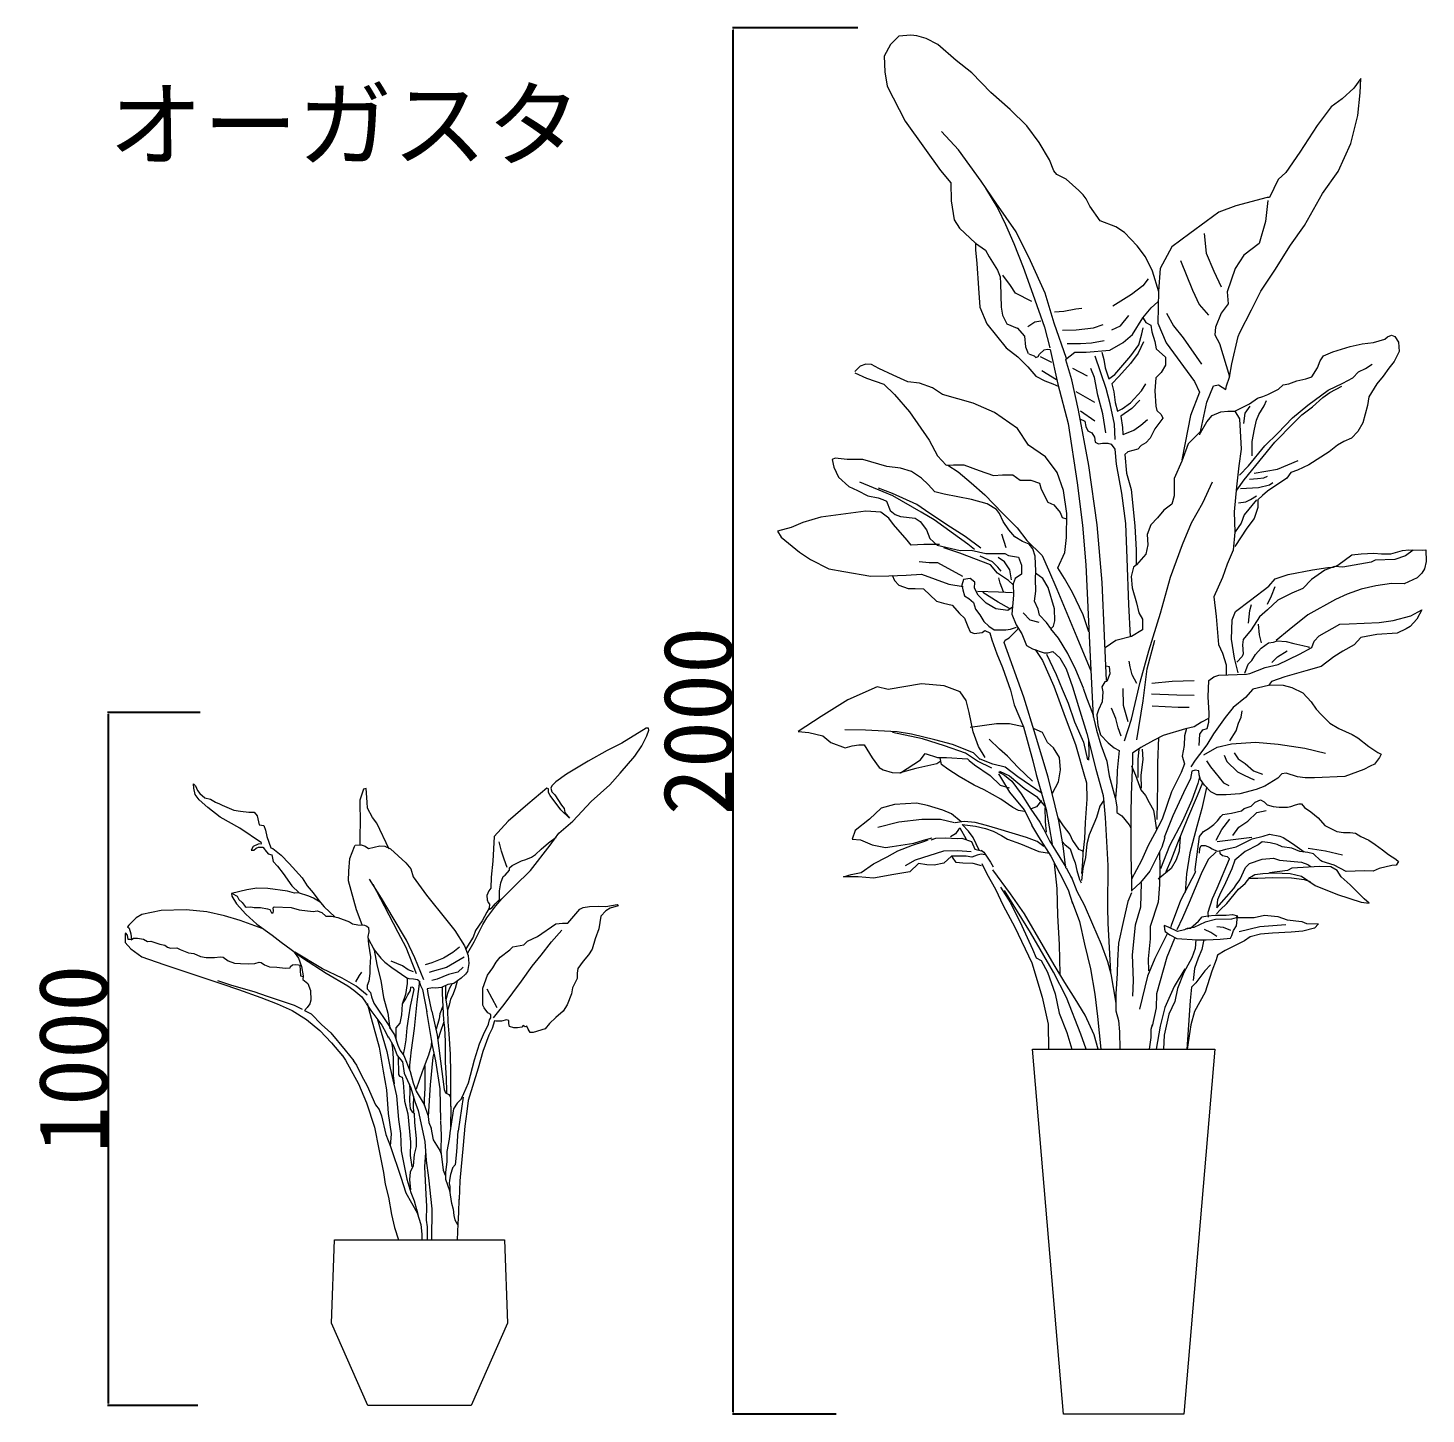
# Model space of a CAD drawing. Header units: millimetres. Extents: x -63086 to 83971, y -129912 to 13382.
# Drawn here: x 53540 to 55557, y -39863 to -37863 of the extents above; entities that cross this region are included whole.
import ezdxf

# ---------------------------------------------------------------- set-up
doc = ezdxf.new("R2010")
doc.units = ezdxf.units.MM
doc.layers.get('0').update_dxf_attribs({"lineweight": 0})
doc.layers.add('観葉植物', color=92, linetype='Continuous', lineweight=9)
doc.styles.get("Standard").update_dxf_attribs({"font": 'MS Mincho.ttf'})
doc.dimstyles.new('ISO-25', dxfattribs={"dimtxt": 2.5, "dimasz": 2.5, "dimexe": 1.25, "dimexo": 0.625, "dimtad": 1, "dimtxsty": 'Standard', "dimcen": 2.5, "dimadec": 0, "dimazin": 0, "dimtfac": 1, "dimtmove": 0, "dimatfit": 3, "dimfxl": 1, "dimarcsym": 0})

# ---------------------------------------------------------------- blocks, each defined once
blk = doc.blocks.new('*D1035')
at = {"layer": 'Defpoints', "color": 0, "ltscale": 10, "transparency": 16777216}
for p in [(54557.4, -37862.8), (54737.5, -37862.8), (54706.4, -39862.8)]:
    blk.add_point(p, dxfattribs=at)
at = {"layer": '観葉植物', "color": 0, "lineweight": -2, "ltscale": 10, "transparency": 16777216}
for p, q in [((54736.8, -37862.8), (54556.1, -37862.8)), ((54557.4, -39860.3), (54557.4, -37865.3)), ((54705.8, -39862.8), (54556.1, -39862.8))]:
    blk.add_line(p, q, dxfattribs=at)
at = {"layer": '観葉植物', "color": 0, "ltscale": 10, "transparency": 16777216}
for points in [[(54557, -37865.3), (54557.8, -37865.3), (54557.4, -37862.8)], [(54557, -39860.3), (54557.8, -39860.3), (54557.4, -39862.8)]]:
    blk.add_solid(points, dxfattribs=at)
at = {"layer": '観葉植物', "color": 0, "ltscale": 10, "transparency": 16777216, "insert": (54506.7, -38862.8), "char_height": 100, "attachment_point": 5, "rotation": 90}
blk.add_mtext('2000', dxfattribs=at)
blk = doc.blocks.new('*D1036')
at = {"layer": 'Defpoints', "color": 0, "ltscale": 10, "transparency": 16777216}
for p in [(53656.2, -38850.3), (53789.1, -38850.3), (53785.6, -39850.3)]:
    blk.add_point(p, dxfattribs=at)
at = {"layer": '観葉植物', "color": 0, "lineweight": -2, "ltscale": 10, "transparency": 16777216}
for p, q in [((53788.5, -38850.3), (53654.9, -38850.3)), ((53656.2, -39847.8), (53656.2, -38852.8)), ((53785, -39850.3), (53654.9, -39850.3))]:
    blk.add_line(p, q, dxfattribs=at)
at = {"layer": '観葉植物', "color": 0, "ltscale": 10, "transparency": 16777216}
for points in [[(53655.8, -38852.8), (53656.6, -38852.8), (53656.2, -38850.3)], [(53655.8, -39847.8), (53656.6, -39847.8), (53656.2, -39850.3)]]:
    blk.add_solid(points, dxfattribs=at)
at = {"layer": '観葉植物', "color": 0, "ltscale": 10, "transparency": 16777216, "insert": (53605.6, -39350.3), "char_height": 100, "attachment_point": 5, "rotation": 90}
blk.add_mtext('1000', dxfattribs=at)
blk = doc.blocks.new('オーガスタ（CAD素材.com）')
at = {"color": 0, "linetype": 'ByBlock', "lineweight": -2}
for points in [[(69.8, 653.1), (78.8, 669), (91.2, 693.9), (96.8, 703.7), (110.2, 721), (118.8, 730.9), (136.9, 749.4), (160.1, 771.8), (188.2, 808.4), (201.1, 825.7), (220.9, 843.3), (247.6, 871.3), (274.3, 895.5), (289.3, 912.4), (310.6, 936.9), (320.8, 951.7), (327.8, 966.2), (330.5, 974.6), (330, 977.5), (326.7, 977.5), (292, 955.7), (270.7, 945.2), (243, 929.6), (211.8, 910.7), (196.4, 900), (190.8, 894.3), (189.4, 890.8), (191, 885.4), (195.1, 880.9), (204.8, 866.3), (208.8, 861.5), (209.6, 855.5), (216.1, 847.2), (203.9, 859.6), (188.3, 880), (186.2, 884.4), (186.2, 889.7), (183.8, 890.5), (156.3, 867.7), (128, 843.2), (107.5, 821.1), (105.9, 785.6), (103.5, 762.5), (103, 746.3), (100, 742.6), (97.1, 735.8), (97.6, 729.4), (99, 725.6), (101.1, 723.2), (100.5, 717.8), (96.8, 711.6), (90.3, 699.5), (80.6, 685.2), (77.1, 675.5), (66.9, 659.1)], [(-227.8, 811.7), (-259.3, 833), (-287.8, 849.1), (-305.3, 862.9), (-318, 873.9), (-323.6, 881.7), (-325.5, 890.6), (-326.1, 897.1), (-323.4, 894.1), (-320.4, 887.4), (-316.9, 882.8), (-309.9, 876.6), (-301.5, 874.7), (-294.5, 870.4), (-288.4, 868.2), (-284.9, 866.1), (-267.9, 858.8), (-258.5, 857.7), (-246.1, 855.9), (-238.5, 855.9), (-234.2, 851), (-231.5, 837.8), (-224.5, 837), (-222.4, 830), (-220.5, 821.1), (-214.6, 804.7), (-211.7, 803.6), (-199.6, 793.9), (-188, 782.1), (-169.4, 761.1), (-162.2, 749.8), (-153.3, 739.5), (-145.2, 728.8), (-137.4, 719.6), (-122.1, 705.3)], [(-43.8, 802.8), (-61.6, 840), (-67.8, 848.6), (-75, 861.8), (-75.8, 870.7), (-76.9, 890.1), (-81, 889.3), (-86.1, 873.4), (-85.5, 838.6), (-86.3, 825.5), (-86.1, 809.3)], [(-227.6, 810.4), (-233, 810.1), (-240, 806.6), (-242.7, 801.2), (-239.2, 801.5), (-235.7, 804.2), (-232.2, 805.5), (-226, 805.8), (-223, 802.3), (-222.8, 801.2), (-218.2, 795.8), (-213.1, 794.5), (-211.2, 785), (-204.7, 778), (-196.6, 767.8), (-184.3, 750), (-173.8, 739.8)], [(-82.7, 693.3), (-90.8, 715.4), (-102.4, 756.8), (-102.1, 770.8), (-100.8, 789.4), (-94.1, 806.7), (-93, 808.3), (-84.4, 808.8), (-78.7, 806.9), (-73.6, 803.7), (-57.2, 807.7), (-49.9, 807.2), (-42.1, 803.4), (-19.7, 783.2), (-12.7, 774.1), (-9.2, 763), (10.2, 736.4), (39.5, 699.8), (50.8, 685.2), (64.8, 663.4), (70.2, 649.1), (71.3, 637.8), (69.1, 626), (66.2, 622.4), (60.2, 616.4), (49.4, 608.8), (40.8, 607.5), (31.6, 603.3), (23.1, 601.9), (18.6, 602.6), (11.2, 601.2), (11.9, 594.3), (17.4, 568.8)], [(101, 715.9), (104.8, 718.6), (109.1, 724), (115.3, 729.9), (115.3, 742.6), (117.4, 753.9), (120.4, 763.1), (123.4, 765.2), (129.5, 772.2), (129.8, 775.7), (133.6, 778.9), (147, 785.7), (153.2, 787.6), (161.3, 791.1), (167, 795), (175.3, 802.9), (186, 812), (197.1, 820)], [(126.6, 776.1), (121.8, 788.1), (118.2, 799.6), (114.9, 813.1)], [(-143.3, 726.3), (-153, 732), (-159.7, 735), (-174.8, 739.5), (-180.2, 739.3), (-190.4, 742.2), (-218.7, 746), (-234.9, 746.3), (-249.4, 743.8), (-271.5, 738.5), (-270.7, 734.7), (-264.2, 723.9), (-250.8, 708.8), (-234.6, 694.3), (-212.8, 678.7), (-199.8, 668.3), (-169, 645.7), (-134.9, 624), (-103.6, 605.3), (-94.8, 599.1), (-83.4, 589.7), (-77.1, 580.4)], [(6.1, 614), (-6.8, 646.1), (-18.9, 671.6), (-38.3, 703.7), (-55.1, 732.2), (-72.1, 759.6)], [(-4.3, 622.7), (-19.4, 660.9), (-30.9, 682.5), (-50.4, 720.4), (-67.1, 751.7)], [(-270.3, 738.7), (-262.9, 734.9), (-260.9, 730), (-255.7, 725.8), (-251.8, 720), (-250.3, 719.2), (-243.6, 719.4), (-238.5, 718.7), (-229.4, 718.4), (-219.3, 716.7), (-216.1, 715.7), (-213.8, 711), (-211.3, 710.6), (-210.8, 713.5), (-211.3, 718), (-209.7, 719.4), (-185, 718.4), (-173.7, 715.2), (-153.5, 712.8), (-147.5, 713.7), (-140.9, 711.1), (-135.4, 706.2), (-126.8, 705.9), (-117.7, 703.9), (-101, 697.8), (-96.8, 695), (-88.9, 693.3), (-79.5, 693.1), (-76.1, 691.8), (-73.9, 689.9), (-73.1, 683.5), (-74.8, 676.6), (-73.6, 665.5), (-70.9, 647.5), (-71.7, 632), (-71.6, 623.5), (-73.2, 612.4), (-75.8, 606.2), (-75.4, 601.2), (-70.9, 595.9), (-69.5, 589.6), (-66.2, 580.6), (-43.5, 546.7)], [(-227.2, 688.1), (-258.7, 700), (-281.3, 706.4), (-306.9, 712.4), (-336.5, 715.1), (-372.9, 714), (-400.6, 708.3), (-408.9, 703.8), (-419.4, 693), (-421.1, 690.8), (-418.9, 688.7), (-416.5, 680.3), (-415.7, 672.5), (-420.2, 672.2), (-421.1, 678.7), (-424, 682.2), (-424.6, 679.8), (-424.6, 668.2), (-416.5, 658.8), (-400.6, 647.2), (-368.8, 636.2), (-327.3, 622.2), (-285.4, 608.3), (-261.2, 600.2), (-229.1, 588.9), (-205.4, 579.7), (-183.9, 570.1), (-162.9, 557.1), (-144, 541), (-126.8, 523.5), (-111.2, 504.3)], [(60.5, 442.8), (64, 450.1), (70.4, 465.6), (79.3, 498.7), (86.4, 522), (92, 535.4), (99.3, 550), (101, 556.5), (102.8, 559.5), (102.8, 564.2), (98.4, 566.4), (93.3, 573.7), (91.5, 577.6), (91.1, 602.2), (98, 620.7), (105.8, 631.5), (110.5, 639.6), (116.5, 647), (130.3, 657.3), (134.6, 662), (150.6, 664.6), (155.7, 669.8), (170, 676.7), (196.7, 694.8), (206.2, 696.1), (213.9, 695.7), (231.1, 716.3), (235.9, 718.5), (244.9, 719.8), (257.4, 720.6), (268.6, 720.2), (285, 722.8), (286.7, 721.1), (275.1, 717.6), (268.6, 713.7), (261.7, 706), (258.7, 687.9), (253.5, 673.3), (249.2, 658.2), (243.6, 650), (235.9, 640.9), (228.1, 630.6), (227.3, 623.7), (227.3, 615.9), (220.8, 602.6), (219.1, 594), (213, 578), (207, 569), (196.7, 559.9), (187.6, 551.3), (181.2, 543.6), (163.9, 538.4), (159.6, 538), (156.6, 543.1), (154.9, 547.4), (152.3, 546.2), (149.3, 548.3), (147.6, 545.7), (141.1, 544.9), (135.9, 544.9), (129.9, 547), (128.6, 551.3), (128.6, 555.6), (125.2, 556.5), (118.3, 554.3), (110.1, 554.3), (107.9, 554.8), (104.9, 544), (99.7, 534.1), (91.3, 510.7), (84.5, 486.6), (70.2, 440.1), (68.4, 424.1), (65.2, 403)], [(106.7, 559.2), (121.8, 578.8), (147.1, 612.2), (162.2, 634), (175.6, 649.6), (190.4, 668.8), (205, 686)], [(-416, 671.8), (-412.5, 674.3), (-407.1, 674.5), (-398.2, 672.9), (-392.6, 669.7), (-387.7, 670), (-374.8, 665.4), (-367.3, 664), (-363.8, 661.1), (-359.4, 660), (-350, 660.5), (-345.4, 657.8), (-333.1, 653.3), (-325.5, 652.4), (-316.1, 647.9), (-308, 646.3), (-295.9, 646.3), (-287.8, 647.3), (-283.5, 647.1), (-276.2, 641.4), (-266.8, 638.4), (-258.2, 637.6), (-246.1, 637.1), (-237.7, 637.9), (-231.5, 639.5), (-228.6, 639.3), (-223.7, 635.8), (-216.5, 632.8), (-205.7, 632.3), (-194.1, 630.9), (-186.6, 631.7), (-186, 633.6), (-183.3, 635.8), (-178.8, 636.3), (-174.7, 636), (-172.8, 635.5), (-171.8, 619.9), (-168, 618.8)], [(-74.8, 674.6), (-65.4, 657.5), (-55.8, 645.3), (-49.9, 639.8), (-39.8, 631.9), (-18.6, 616.9), (-15.4, 616), (-8.7, 615.5), (-3.1, 614.5), (-1.1, 613.2), (1.4, 606.1), (4.1, 600.4), (10.5, 567.9)], [(-180.9, 654.3), (-174.5, 645.2), (-170.1, 633.3), (-168, 620.1), (-168.5, 614.5), (-161, 609.1), (-157.2, 598.9), (-157, 584.9), (-158.3, 579.5), (-162.1, 574.1), (-165.8, 570.1), (-156.4, 564.9), (-141.3, 549.6), (-127.9, 537.7), (-107.4, 512.7), (-95, 497.1)], [(-75.8, 591.8), (-91.6, 605), (-111.8, 616.4), (-139.9, 630), (-179.8, 654.1)], [(-66.1, 659.6), (-61, 634), (-55.8, 613), (-51.8, 588.5), (-45.9, 565.9), (-42.9, 543.3)], [(57.7, 661.4), (47.8, 653.5), (34.6, 645.2), (17.6, 638.7), (8.3, 635.9)], [(64.2, 646.9), (38.7, 632.1), (18.2, 626), (13.8, 624.9)], [(-8.7, 625.8), (-16.4, 628.8), (-24.4, 634.3), (-40.8, 641.1)], [(62.9, 632.3), (55.2, 625.2), (41.5, 621.7), (25.3, 615.1), (17.9, 613.1)], [(-168.7, 571.4), (-180.2, 577.2), (-219.4, 590.1), (-238.6, 596.7), (-271, 606), (-290.8, 612.6)], [(-92, 611.1), (-86.8, 620.3), (-83.3, 625.2)], [(-18.1, 616.2), (-17.8, 609), (-20.2, 593.1), (-25.1, 579.1), (-26.2, 563.5), (-28.4, 551.7), (-34.4, 544.9), (-34.4, 529.9)], [(0.1, 612), (-3.9, 582.4), (-7.8, 543.8), (-12.3, 512.7)], [(37.4, 606), (37.3, 588.2), (40.3, 569.7), (40.6, 553.5), (42.3, 536.3), (44.2, 506.7), (44.7, 479.5)], [(46.9, 608.9), (43.3, 602.3), (40.1, 594.6), (37.8, 584.8)], [(54.4, 612.1), (51.2, 601.8), (47.4, 591.7), (44.5, 586.3), (42.8, 577.4), (40.1, 570.3)], [(-24.8, 579.4), (-19.7, 586.6), (-17, 592.6), (-13.2, 598.7), (-12.5, 603.8), (-11.3, 604.1), (-9.3, 603.3), (-8.3, 600.2), (-13.5, 576.3), (-16.2, 560.7), (-18.2, 544.7), (-19.7, 527.5), (-22.1, 513.4)], [(32.5, 604), (32.5, 594.6), (34.4, 556.5), (35.9, 544.9), (36.8, 525.4), (36.9, 494.9), (38.6, 472.2)], [(111.8, 574), (97.5, 600.6)], [(-77, 580.2), (-70.1, 570), (-54.4, 548.8), (-48, 537.2), (-45.5, 531.1)], [(-75.7, 580.5), (-69.7, 558.9), (-58.5, 517.1), (-52.4, 482.2), (-47.7, 455.5), (-45.1, 421.5), (-41.2, 391.8), (-42.5, 374.1)], [(10.2, 568.6), (18.3, 519.6), (22.9, 497.2), (29.1, 456.8), (30.2, 411.1)], [(17.5, 569.1), (25.6, 534.1), (30.4, 496.7), (35.5, 455.8), (37.3, 451), (42.2, 448.5), (44, 445.6), (44.7, 443.2), (44.7, 431.5)], [(33.7, 576.4), (29.2, 565.3), (28.2, 557.7), (24.1, 543.1)], [(-61.1, 558.5), (-47.3, 510.7), (-42.5, 486.5), (-33.1, 446.9), (-30.5, 412.4), (-27.5, 392.6), (-26.6, 367.6), (-18.4, 326.7), (-12.8, 307.3), (-7.6, 295.3), (-4.2, 282.8)], [(-42.9, 546.4), (-41.9, 543.7), (-36.2, 534.8), (-31.4, 519.7), (-28.2, 512.2)], [(35.2, 553.7), (29.5, 538), (26.7, 528.9)], [(-45.1, 532.2), (-37.1, 517.9), (-32.5, 505.2), (-24.7, 495.8), (-22, 479.7), (-12.8, 458.1), (-6.6, 438.7), (-1.8, 425.8), (7.4, 381), (9.4, 353.4), (12.9, 328.6), (17.7, 283.8), (17.1, 239.2)], [(17.4, 526.4), (16.6, 518.5), (12.7, 505.7), (8.1, 492.9), (3.6, 481.6), (-5, 456.4)], [(-111.7, 505.7), (-106.8, 498.2), (-88.3, 464.2), (-76.4, 436.8), (-65.1, 401.8), (-58.6, 370), (-51.9, 336.1), (-49.4, 319.3), (-45, 300.5), (-40.7, 275.7), (-36, 257), (-30.6, 239.2)], [(-40.6, 523.6), (-39, 515), (-38.2, 500.5), (-37.9, 476.2), (-36.6, 464.1)], [(-28.1, 512), (-22.7, 505.1), (-13.6, 481.7), (-9.3, 465.4), (-4.9, 453.3), (6.6, 434.1), (11.9, 419.1)], [(-22.1, 513.5), (-23.7, 506.7)], [(-12.3, 513), (-13.4, 499.7), (-14.6, 491.1), (-14.7, 484.7)], [(20.6, 508.4), (19.3, 502.5), (15.4, 462.8), (12.2, 417.2), (13.2, 408.1), (16.6, 400.2)], [(-95.8, 497.9), (-91.1, 491.2), (-83.9, 476), (-75.8, 461.2), (-63.7, 433.8), (-58.1, 427.1), (-55.1, 417.8), (-48.9, 391), (-42, 373.7), (-27, 329.6), (-19.6, 306.6), (-3.7, 277.8), (1.9, 261.1), (3.5, 247.3), (3.2, 239.2)], [(-30.9, 503.7), (-30.4, 477.4), (-28.9, 475.4), (-25.3, 473.6), (-23.8, 465.8), (-21.5, 439.2), (-16.7, 420.7), (-12.9, 380), (-13.5, 360.9), (-11, 344.5)], [(7.5, 490.4), (7.8, 476.4), (7.5, 457.7), (6.5, 441.4), (6.8, 432.7)], [(38.6, 471.9), (38.9, 453.7), (38.8, 450.2)], [(44.7, 479.3), (44.7, 442.9)], [(-14.7, 463.8), (-14.2, 454.3), (-14.5, 439.7), (-13.7, 427.9), (-10.8, 423.5), (-7.9, 421.8), (-7.3, 408.2), (-5.1, 385.4), (-5.1, 373.7), (-7.7, 362.1), (-9, 345.7), (-13.7, 336.7), (-14.6, 325.9), (-13.3, 311.3)], [(-8.8, 446.4), (-9.2, 431.9), (-8.9, 423)], [(62.7, 445), (55.9, 396)], [(60.8, 443.1), (54.4, 436), (48.9, 428), (43.7, 393.6)], [(44.9, 432.1), (44.8, 402)], [(30.1, 410.1), (31.3, 390.2), (30.6, 368), (31.3, 361.6)], [(16.2, 401), (19.7, 383.5), (29.1, 367.7), (31, 363.1), (34, 339.4), (37, 332.3)], [(43.8, 393.1), (42.9, 384.3), (39.4, 366.5), (39.4, 352), (37.2, 336), (37.2, 325.9)], [(55.4, 396.1), (53.3, 366), (51.2, 347.3), (47.6, 342.9)], [(65.3, 403.2), (63.1, 375.4), (58.2, 323.9), (56.9, 297.2)], [(8.7, 365), (7.2, 344.3), (9.2, 304.3), (9.8, 287.4), (9.5, 267.2), (10.9, 257.6), (10.9, 239.2)], [(37.2, 326.4), (43.1, 310.1), (46.1, 291.6)], [(47.6, 342.6), (44.5, 333.2), (43.2, 325.3), (42.8, 320.1), (43.5, 315.9), (43.5, 308.1)], [(-4.2, 283.3), (-2.6, 276.1)], [(45.9, 291.9), (48.4, 283.3), (49.3, 274.2), (51, 267.7), (54.8, 261.1)], [(56.8, 297.5), (56.2, 278.4), (55, 262.1), (54.3, 239.2)]]:
    blk.add_lwpolyline(points, dxfattribs=at)
blk.add_lwpolyline([(122.5, 239.2), (126.9, 118.6), (74.6, 0), (-74.6, 0), (-126.9, 118.6), (-122.5, 239.2)], close=True, dxfattribs=at)
blk = doc.blocks.new('オーガスタ2（CAD素材.com）')
at = {"color": 0, "linetype": 'ByBlock', "lineweight": -2}
for points in [[(50.7, 1619.1), (41.6, 1649.1), (31.4, 1669.7), (19.7, 1685.8), (1.4, 1704.8), (-11.2, 1712.9), (-33.8, 1721.7), (-48.6, 1742.9), (-54, 1753.3), (-58.5, 1759.4), (-64.8, 1765.4), (-83.1, 1781.6), (-96.5, 1788.7), (-100.8, 1793.6), (-107.1, 1809.8), (-121.9, 1834.5), (-139.8, 1858.6), (-163.5, 1882.4), (-191.7, 1907.1), (-219.2, 1935.3), (-241.7, 1952.9), (-267.8, 1976.1), (-284.7, 1984.6), (-298.1, 1988.8), (-307.2, 1989.5), (-324.2, 1988.1), (-336.1, 1976.1), (-345.3, 1959.2), (-344.6, 1936.7), (-341.1, 1916.2), (-315, 1865.5), (-287.5, 1826.7), (-264.3, 1794.3), (-249.5, 1776.7), (-248.8, 1750.6), (-244.5, 1723.1), (-236.8, 1711.2), (-213.5, 1689.3), (-199.4, 1679.5), (-193.8, 1669.6), (-181.8, 1650.6), (-178.3, 1640.7), (-177.6, 1631.5), (-176.9, 1597), (-174.8, 1585.7), (-168.4, 1573), (-153.6, 1566.7), (-153.6, 1567.4), (-143, 1555.4), (-141.4, 1539.9), (-137.8, 1530.3)], [(110, 1412.7), (120.2, 1460.1), (129.5, 1483.5), (137, 1485), (147.2, 1478.1), (148.3, 1483.7), (152.9, 1496.1), (156.2, 1515.3), (165.3, 1554.8), (167.5, 1560.4), (184.4, 1593.1), (198, 1620.2), (218.3, 1650.6), (240.8, 1686.7), (261.1, 1714.9), (287, 1761.1), (309.6, 1792.7), (327.6, 1833.3), (337.8, 1873.9), (341.2, 1906.6), (342.3, 1926.9), (332.1, 1913.3), (315.2, 1897.6), (299.4, 1886.3), (279.1, 1859.2), (254.3, 1820.9), (234, 1791.6), (222.8, 1781.4), (210.4, 1755.5), (207, 1755.5), (161.9, 1743.1), (137.1, 1734.1), (119, 1720.5), (95.3, 1703.6), (69.4, 1684.4), (52.5, 1652.9), (50.2, 1620.2), (49.1, 1573.9), (61.5, 1545.8), (102, 1490), (109.4, 1474.5), (96.5, 1440.9), (88.6, 1401.4), (84.1, 1376.6)], [(-82.4, 1523.1), (-100, 1573.8), (-113.4, 1617.5), (-134.5, 1664), (-155, 1705.6), (-183.9, 1747.2), (-205.7, 1778.9), (-238.1, 1824), (-262.8, 1850.8)], [(-199.4, 1769), (-181.7, 1739.4), (-170.5, 1716.2), (-158.4, 1689.2), (-144.8, 1654.9), (-131, 1616.1), (-114.1, 1568.2), (-106.3, 1538.6)], [(208.1, 1751), (204.7, 1720.5), (195.7, 1689), (173.2, 1672), (160.7, 1652.9), (149.5, 1619.1), (150.6, 1602.1), (140.5, 1588.6), (132.6, 1568.3), (131.4, 1557), (138.2, 1544.6), (152.9, 1497.3)], [(116.2, 1703.3), (118.9, 1675.1), (130.3, 1649.1), (140.9, 1626.7)], [(-213.7, 1690.1), (-213.7, 1679.9), (-212, 1660.1), (-209.3, 1624.4), (-207.6, 1597.1), (-197.4, 1572.9), (-169.7, 1538.5), (-152.5, 1525.3), (-138.4, 1510.8), (-126.5, 1497.6), (-113.8, 1491), (-102.3, 1486.6), (-93.5, 1482.6)], [(81.9, 1664.5), (99.1, 1621.8), (108.8, 1601.1), (122.4, 1585.7)], [(-132.3, 1605.3), (-156.1, 1617.2), (-163.1, 1628.6), (-174.1, 1643.2)], [(35.6, 1638.1), (27.8, 1627.9), (11.3, 1615.2), (-15.6, 1598.7)], [(-99.9, 1590.2), (-86.1, 1591.3), (-68.8, 1594.8), (-60.5, 1595.7)], [(-83.9, 1521.6), (-70.5, 1532.2), (-54.3, 1532.2), (-19.7, 1535), (-0.7, 1546.3), (12.7, 1557.5), (27.5, 1581.5), (39.5, 1596.3), (49.3, 1604.8)], [(-119.5, 1577.1), (-128.3, 1575.3), (-138, 1568.7)], [(-16.8, 1564.6), (-4.7, 1570.1), (7.7, 1585)], [(28, 1581.2), (32.2, 1574.9), (39.2, 1571.3), (40.6, 1561.5), (44.9, 1547.4), (47, 1536.8), (60.4, 1524.8), (60.4, 1513.6), (54, 1503), (46.3, 1495.2), (44.9, 1476.2), (46.3, 1454.4), (47.7, 1448), (54, 1442.4), (56.4, 1437.1), (44.8, 1421.7), (38.2, 1408), (32.1, 1401.3), (25.5, 1397.3), (20.5, 1392.4), (6, 1388.5), (1.8, 1384.7), (4, 1357.8), (11, 1333.9), (16, 1281.7), (18.1, 1246.5), (18.1, 1225.3)], [(61.6, 1588.3), (71.8, 1570.3), (85.9, 1553.1), (112.3, 1514.8)], [(-88.3, 1563.7), (-68.5, 1564.3), (-43.4, 1567.3), (-29.7, 1572.3)], [(-31.4, 1532.4), (-28.7, 1521.4), (-26.5, 1509.5), (-21.3, 1493.6), (-12.5, 1500.2), (10.5, 1527.1), (21.9, 1542.9), (26.3, 1558.8), (28.1, 1567.2)], [(161.5, 1447.5), (169, 1451.5), (181.7, 1457.7), (193.2, 1466), (200.7, 1468.3), (208.2, 1471.3), (223.6, 1478.8), (230.2, 1485), (238.1, 1486.3), (249.6, 1490.7), (262.8, 1493.8), (271.6, 1496.4), (279.5, 1509.7), (283.5, 1519.8), (288.3, 1526.8), (302, 1532.6), (326.6, 1540.5), (344.3, 1544.4), (360.6, 1546.2), (376.9, 1551.1), (380.8, 1554.1), (386.5, 1556.8), (391, 1554.6), (396.7, 1546.7), (397.6, 1533), (390.4, 1518.7), (382.6, 1509.2), (374.2, 1497.8), (365.4, 1486.7), (353.5, 1467.8), (351.8, 1455), (345.1, 1430.4), (337.8, 1417.7), (328.8, 1408.3), (317.8, 1403.1), (308.6, 1398.2), (296.3, 1388.5), (267.2, 1369.6), (250.9, 1361.7), (241.2, 1358.6), (235.5, 1350.6), (207.7, 1331.7), (200.2, 1325.5), (193.6, 1318.9), (193.6, 1307.9), (188.3, 1292.1), (177.8, 1278), (160.6, 1252)], [(-136.7, 1530), (-134.5, 1528.6), (-129.3, 1526.7), (-126.6, 1524.5), (-123.5, 1525.9), (-121.3, 1529.4), (-114.7, 1535.5), (-110.3, 1536.6), (-105.9, 1536.1), (-94.9, 1486.1), (-79.9, 1429.3), (-67.2, 1343.8), (-59.2, 1282.6), (-54.4, 1225.2), (-48.8, 1102.5), (-43.8, 1005.3)], [(-81.7, 1544.5), (-62.4, 1544.7), (-46.2, 1545.6), (-28.3, 1548.9)], [(28.7, 1547), (21, 1530.7), (9.7, 1515.6), (-6.8, 1496.9), (-16.8, 1486.7), (-14.3, 1474.8), (-12.1, 1459.4), (-8.8, 1447), (-1.9, 1450.6), (9.7, 1459.1), (25.9, 1476.2), (32.2, 1486.7)], [(-50, 1128.8), (-58.5, 1153), (-73.9, 1185.5), (-85.1, 1205.6), (-95.1, 1221.1), (-84.6, 1243), (-82.5, 1264.8), (-81.8, 1299.4), (-86.7, 1332.5), (-95.8, 1358.6), (-112.8, 1381.1), (-137.4, 1398), (-152.9, 1422), (-186.1, 1445.2), (-217.1, 1458.6), (-261.5, 1471.3), (-275.6, 1480.5), (-294.6, 1487.5), (-311.5, 1489.6), (-332.6, 1498.8), (-353.1, 1508.7), (-363.6, 1514.3), (-372.1, 1515), (-379.9, 1512.2), (-387.6, 1504.4)], [(-103.6, 1517.4), (-119.9, 1525.3)], [(-24.5, 1058.4), (-27.6, 1123), (-31.1, 1199.8), (-38.2, 1283), (-50.2, 1368.9), (-65.1, 1448.5), (-74.8, 1492.1), (-83.2, 1521.1)], [(-12, 1406.4), (-13.3, 1428.4), (-19.5, 1457.5), (-25.2, 1480), (-41.1, 1526.6)], [(166.9, 1354.9), (180.3, 1368.3), (203.5, 1397.2), (222.6, 1415.5), (243.7, 1437.3), (265.6, 1455.7), (295.2, 1477.5), (316.3, 1487.4), (330.4, 1495.1), (338.8, 1503.6), (348.7, 1508.5), (358.6, 1514.9)], [(-387.6, 1502.3), (-370.7, 1494.6), (-346, 1486.1), (-330.5, 1471.3), (-308.7, 1445.9), (-280.5, 1405.1), (-268.5, 1382.5), (-255.8, 1369.1), (-245.3, 1369.8), (-230.5, 1369.8), (-208.6, 1361.4), (-187.5, 1354.3), (-174.8, 1355), (-160, 1355), (-149.4, 1347.3), (-133.9, 1347.3), (-121.2, 1343.1), (-119.1, 1334.6), (-109.2, 1315.6), (-100.8, 1312), (-91.6, 1300.8), (-88.8, 1293.7), (-82.5, 1291.6)], [(-97, 1492.3), (-118.2, 1505.1)], [(-52.2, 1497.4), (-73.3, 1508.7)], [(-25.7, 1415.7), (-30.1, 1443.4), (-37.1, 1470.3), (-42, 1495.4), (-47.2, 1508.6)], [(-41.5, 1459.7), (-55.2, 1467.2), (-68.4, 1475.1)], [(163.4, 1333), (173.9, 1347.8), (201.4, 1381.7), (218.3, 1402.1), (245.1, 1429.6), (257.1, 1441.6), (272.6, 1453.5), (287.4, 1466.9), (297.3, 1474), (314.9, 1483.1)], [(23.2, 1462.7), (11.8, 1450.7), (-4, 1440), (-1.6, 1423.6), (-1.1, 1414), (-0.5, 1413.3), (14.9, 1419.5), (24.8, 1426.9), (34.4, 1434.9)], [(173.2, 1429.5), (175.4, 1444.4), (182.6, 1454.5)], [(185.3, 1382.7), (185.3, 1403.3), (188.6, 1421), (191.7, 1434.2), (195.2, 1442.4), (202.9, 1454.8), (206.2, 1462.5)], [(-63, 1436), (-55.9, 1432.5), (-54.5, 1424.8), (-51.7, 1418.7), (-46, 1415.6), (-42.2, 1409.7), (-40.9, 1402.4), (-36.2, 1400.1), (-30.5, 1400.8), (-22.8, 1400.8), (-17.9, 1399.4), (-12.9, 1392.3), (-10.8, 1370.5), (-3.1, 1328.9), (2.6, 1285.2), (4.7, 1234.5), (6.8, 1168.2), (9.6, 1121.7)], [(-41.5, 1432.4), (-62.2, 1446.9)], [(110.8, 1415.8), (119.8, 1431.5), (127.7, 1440.6), (140.1, 1446.2), (150.3, 1447.3), (160.4, 1447.3), (167.2, 1436.1), (169.4, 1392.1), (166, 1368.4), (162.7, 1338), (159.3, 1301.9), (160.4, 1272.6), (158.1, 1246.6), (149.1, 1226.3), (142.4, 1207.2), (130, 1179), (133.3, 1150.8), (136.7, 1110.2), (142.4, 1097.8), (148, 1080.9), (148, 1066.2)], [(110.9, 1417.7), (93.2, 1400.1), (84.1, 1374.7), (72.8, 1350.1), (72.8, 1324.7), (69.3, 1312.7), (58, 1304.3), (48.8, 1293), (39, 1283.1), (34, 1269), (34.8, 1254.2), (31.9, 1240.8), (18.5, 1225.3), (14.3, 1221.8), (10.8, 1208.4), (12.2, 1192.2), (18.5, 1170.4), (22.1, 1156.3), (27, 1147.1), (27, 1131.6), (11.5, 1121.7), (-11.1, 1116.1), (-26.6, 1105.5)], [(-104.9, 1133.5), (-111.5, 1141.9), (-121.2, 1152.9), (-123.4, 1161.3), (-128.7, 1173.1), (-126.5, 1187.2), (-127, 1205.3), (-126.5, 1216.3), (-127.4, 1237.9), (-130.9, 1248.5), (-136.2, 1255.1), (-145.9, 1259), (-156.9, 1265.6), (-165.7, 1275.8), (-173.6, 1287.7), (-178.9, 1299.6), (-183.3, 1305.3), (-197, 1313.2), (-219.5, 1319.4), (-258.7, 1327.3), (-272.3, 1330.8), (-282, 1341.4), (-291.7, 1350.2), (-306.2, 1359.9), (-322.1, 1364.7), (-341.5, 1367.4), (-376.3, 1377.1), (-398.7, 1377.5), (-415.9, 1379.3), (-420.3, 1377.1), (-418.1, 1366.1), (-411.5, 1352), (-396.5, 1338.3), (-383.7, 1332.6), (-369.2, 1325.1), (-354.2, 1322), (-347.2, 1319.8), (-342.3, 1317.2), (-336.6, 1303.5), (-329.6, 1298.2), (-322.1, 1295.1), (-300.5, 1292.9), (-293.4, 1287.7), (-284.2, 1275.8), (-279.4, 1263.4), (-268.8, 1253.7), (-235.7, 1245.8), (-219.9, 1246.7), (-198.7, 1241.9), (-171.4, 1241.9), (-166.2, 1238.8), (-151.6, 1236.6), (-147.2, 1224.7), (-147.2, 1211.9), (-156.5, 1205.7), (-159.5, 1197.8), (-159.1, 1181.5), (-161.3, 1154.2), (-155.1, 1138.8), (-146.8, 1125.6), (-140.2, 1108.8), (-131.4, 1104), (-114.6, 1098.3), (-109.3, 1098.3), (-102.3, 1100.5), (-92.2, 1091.2), (-82.9, 1075.4), (-73.7, 1049.4), (-64.9, 1020.7), (-52.9, 982), (-40.2, 930.5), (-29.6, 892.5), (-26.8, 860.8), (-22.6, 791.7), (-23.3, 730.9), (-23, 708.5), (-19, 637.5)], [(188.3, 1357.6), (221.9, 1363.4), (251.7, 1375.8)], [(-253.7, 1369.1), (-238.9, 1359.3), (-219.9, 1343.8), (-200.1, 1326.1), (-174.8, 1300.1), (-153.6, 1278.9), (-139.5, 1260.6), (-117.7, 1238.8), (-108.5, 1218.3), (-96.6, 1190.1), (-67.6, 1121), (-47.2, 1072.4)], [(181.5, 1349.1), (193.3, 1349.7), (202.1, 1351), (207.3, 1353.2)], [(-215.2, 1247.4), (-224.9, 1255.3), (-245.2, 1269.9), (-273.4, 1290.1), (-291.9, 1301.2), (-332.8, 1324.9), (-346.9, 1330.7), (-380.4, 1344.8)], [(-206, 1249.2), (-228.4, 1266.4), (-250, 1279.6), (-279.5, 1299.4), (-298.5, 1312.2), (-333.3, 1328.5), (-353.5, 1335.9)], [(1.3, 971.5), (11.1, 1002.5), (23.8, 1056.1), (36.5, 1101.2), (53.4, 1155.4), (67.5, 1207.6), (85.1, 1254.8), (97.8, 1285.8), (114, 1314.7), (128.1, 1345)], [(168.8, 1335.6), (194.4, 1336.7), (210.4, 1340.9), (215.3, 1344.2)], [(191.8, 1318.9), (173.7, 1297.3), (169.3, 1285.4), (161, 1273.1)], [(165.8, 1315), (176.2, 1316.4), (183.1, 1319.4), (191.7, 1324.9)], [(-265.6, 1254.6), (-288.1, 1254.6), (-306.4, 1253.9), (-312.1, 1261), (-331.8, 1283.5), (-338.9, 1292.7), (-350.1, 1301.2), (-372, 1302.6), (-436.8, 1294.1), (-462.9, 1286.4), (-479.8, 1279.3), (-499.5, 1273.7), (-493.9, 1265.2), (-467.8, 1243.4), (-451.6, 1232.8), (-425.5, 1219.4), (-403.7, 1215.9), (-364.9, 1208.8), (-338.9, 1209.5), (-313.5, 1210.2), (-291.6, 1211.7), (-252.2, 1197.6), (-231.7, 1194)], [(-169.6, 1250), (-175.8, 1269.4)], [(-159.3, 1196.3), (-165.9, 1202.5), (-182.2, 1213.1), (-191.9, 1225.4), (-236.4, 1242.1), (-259.3, 1250.1)], [(-176.9, 1216.1), (-181.3, 1221.9), (-189.2, 1229.8), (-206.9, 1237.7)], [(-161.9, 1203.8), (-164.1, 1218.3), (-172.1, 1229.8), (-180.9, 1236)], [(165.3, 1069.5), (160, 1090.6), (155.6, 1117.9), (156.5, 1146.1), (161.4, 1158), (182.9, 1174.3), (209.4, 1194.6), (218.6, 1205.1), (237.1, 1211.3), (272.4, 1218.3), (294.4, 1221.4), (302.8, 1221.9), (308.9, 1224.9), (329.2, 1239.9), (342.4, 1241.2), (360.9, 1242.1), (371.9, 1241.2), (385.6, 1241.2), (402.3, 1246.1), (411.5, 1247), (430.9, 1246.5), (435.8, 1247), (436.2, 1230.2), (434, 1219.7), (430, 1213.5), (423.4, 1206.4), (404.9, 1198.1), (386.4, 1198.5), (364, 1195), (342.8, 1190.1), (322.6, 1183.1), (305.4, 1175.2), (265.8, 1153.1), (238.9, 1131.6), (219.9, 1116.2)], [(417.7, 1246.5), (406.7, 1238.2), (391.3, 1232.9), (362.7, 1232), (356.9, 1229.3), (316.4, 1221.9), (304.1, 1222.7), (290, 1217.5), (271, 1204.2), (258.3, 1191), (242.4, 1184.4), (222.6, 1174.3), (207.6, 1160.2), (196.2, 1150.5), (183.8, 1131.6), (172.4, 1117.5), (171.5, 1110), (172.4, 1096.8), (171.1, 1093.2), (163.1, 1084.9)], [(-333.9, 1210.2), (-330.4, 1202.5), (-324.1, 1196.1), (-310.7, 1191.2), (-300.8, 1191.2), (-288.8, 1190.5), (-269.8, 1172.9), (-259.9, 1170.1), (-247.3, 1167.3), (-236.7, 1155.3), (-229.6, 1148.2), (-224.7, 1136.2), (-221.2, 1128.5), (-215.5, 1126.4), (-204.3, 1127.8), (-200, 1130.6), (-193, 1127.1), (-190.2, 1117.2), (-183.1, 1096.8), (-174.7, 1077), (-163.4, 1044.6), (-157.8, 1023.5), (-144.4, 991.8), (-131, 942.4), (-126, 922.7), (-111.8, 872.3), (-103.3, 822.2)], [(-231.8, 1208.5), (-267.9, 1228.3), (-280.7, 1228.3), (-294.8, 1229.6)], [(-57.8, 1047.2), (-68.8, 1074), (-80.7, 1097.4), (-93.9, 1119.4), (-104.9, 1133.1), (-101.4, 1137), (-99.2, 1144.5), (-99.6, 1161.7), (-108.9, 1192.5), (-116.4, 1205.7), (-127, 1213.2)], [(-160.4, 1164.4), (-167, 1159.6), (-184.2, 1161.8), (-198.3, 1170.1), (-209.8, 1181.6), (-215, 1191.7), (-214.6, 1200.5), (-221.6, 1205.4), (-230.9, 1204), (-233.5, 1196.1), (-232.2, 1189.1), (-229.6, 1180.7), (-223.4, 1176.7), (-216.8, 1171), (-213.7, 1161.3), (-207.6, 1153.4), (-201.8, 1143.7), (-194.3, 1136.7), (-186.8, 1131.4), (-170.1, 1131.4), (-163.1, 1132.3), (-154.7, 1135.3)], [(-173.2, 1186.4), (-178, 1198.8), (-180.2, 1206.7)], [(207.5, 1168.7), (213.1, 1180.6), (218.8, 1194)], [(-160.4, 1185.1), (-180.7, 1186), (-210.6, 1186.9)], [(-164.8, 1162.2), (-181.1, 1171.5), (-203.1, 1185.5)], [(-121.7, 1142.1), (-135, 1145.6), (-144.9, 1156.2)], [(109, 964.6), (109.8, 980.9), (114.2, 987.1), (120.4, 989.3), (123, 998.1), (123.5, 1011.3), (121.7, 1035.1), (123, 1058.5), (130.1, 1063.7), (137.1, 1065.9), (177.2, 1067.7), (182.1, 1068.6), (204.1, 1077), (223, 1081.4), (253.9, 1096.3), (271.5, 1106), (275, 1115.3), (282.1, 1122.8), (312, 1139.5), (325.2, 1140.4), (368.8, 1142.1), (388.6, 1144.8), (414.2, 1151.8), (430, 1160.2), (423, 1147), (413.3, 1136.4), (407.6, 1132.9), (394.4, 1126.7), (365.3, 1125), (342, 1120.6), (332.7, 1110), (316, 1100.7), (303.2, 1092.4), (285.1, 1078.7), (262.7, 1072.5), (232.3, 1063.7), (213.3, 1057.1), (208.9, 1051.4), (186.5, 1045.7), (175.9, 1033.8), (157.8, 1019.7), (146.4, 1005.2), (129.7, 981.4), (119.8, 965.6), (109.6, 951.6), (103.1, 943.5), (97, 934)], [(180, 1141.2), (182.1, 1159.5), (184.2, 1168)], [(-83.6, 787.7), (-87.1, 820.1), (-93.5, 856), (-109, 918.8), (-127.3, 979.4), (-144.2, 1034.3), (-172.4, 1113.3), (-171.1, 1116.6), (-165.2, 1119.8), (-152.9, 1131.9), (-152.2, 1133.8)], [(199, 1112.6), (195.9, 1124.1), (194.6, 1139.5)], [(18.9, 972.9), (28.1, 1029.3), (33.7, 1075.1), (45, 1116.7)], [(175, 1069), (179.4, 1081.8), (184.7, 1087.1), (190.4, 1095.9), (198.4, 1105.1), (208.9, 1112.6), (216, 1113.9), (221.3, 1115.7), (234.5, 1114.8), (245.5, 1111.7), (258.3, 1109.1), (266.6, 1106.9), (267.5, 1105.6)], [(-127.4, 1103), (-116.9, 1087.5), (-100.7, 1050.1), (-84.4, 1005.7), (-69.6, 966.3), (-55.6, 916.9)], [(-111.2, 1096.4), (-97.1, 1067.3), (-88.7, 1045.7), (-79.9, 1025.9), (-71.1, 999), (-57.9, 969.5), (-52.2, 944)], [(214, 1084.4), (221.9, 1092.4), (236, 1101.2)], [(-25.4, 1079.7), (-21, 1078.7), (-19.7, 1068.1), (-24.1, 1057.1), (-27.1, 1056.7), (-31.6, 1049.2), (-30.2, 1042.2), (-31.1, 1027.6), (-36.4, 1016.2), (-38.6, 1009.1), (-37.3, 993.7), (-33.3, 980.1), (-22.3, 968.6), (-13.5, 961.1), (-6.4, 957.6), (-9.5, 928.5), (-10, 911.8), (-11.7, 888.4)], [(19.1, 1054.2), (12.1, 1066.6), (9.5, 1078.1), (8.1, 1086.3)], [(-199.9, 947.5), (-209.3, 963.4), (-217.2, 984.3), (-223, 1012.4), (-227.3, 1029.7), (-235.9, 1041.9), (-259, 1050.6), (-291.4, 1053.4), (-339.7, 1045.5), (-355.5, 1049.1), (-398.1, 1030.4), (-436.2, 1006.6), (-469.4, 985), (-454.2, 983.5), (-434.1, 978.5), (-422.5, 969.1), (-401.7, 961.2), (-391.6, 964.1), (-382.2, 965.5), (-374.3, 965.5), (-362.7, 946.8), (-352.7, 933.1), (-346.9, 929.5), (-333.9, 925.9), (-321.7, 925.2), (-292.9, 943.9), (-286.4, 953.3), (-268.4, 947.5), (-255.4, 947.5), (-225.1, 945.4), (-223, 943.2), (-215.1, 936.7), (-192.7, 921.6), (-178.3, 907.2), (-165.3, 903.6)], [(40.7, 1054.6), (70.2, 1057.7), (101.9, 1058.6)], [(210.1, 1052), (230.2, 1051.7), (242.6, 1048.2), (258.6, 1040.7), (270.4, 1027.8), (277.8, 1017.3), (285.3, 1009.1), (297.4, 996.9), (310.3, 989.2), (329.6, 980.4), (337.6, 975.5), (353.5, 963.1), (366.8, 954.6), (371.7, 952.1), (369, 947.4), (362.1, 937.8), (355.7, 935), (346.7, 929.8), (319.1, 920.1), (275.1, 917.9), (261.9, 917.9), (250.6, 919.6), (234.6, 924.8), (228.3, 924), (222.2, 917.4), (203.8, 905.8), (191.4, 901.4), (167.4, 895.1), (147.9, 893.4), (134.4, 893.4), (125.6, 897.6), (116.5, 907.5), (111, 915.5), (109.1, 922.3), (108.3, 927.9), (103.3, 929), (98.6, 927.6), (96.4, 916.8), (86.2, 896.5), (70.8, 863.4), (58.4, 832.1)], [(-58.4, 1047.3), (-53.7, 1033.5), (-44.9, 1011.5), (-39.1, 986.7), (-32.8, 965.8), (-24.2, 941.9), (-20.9, 920.7), (-12.1, 889)], [(6.6, 998.6), (-0.3, 1022.3), (-0.8, 1046.8)], [(40.3, 1039.2), (76.8, 1037.9), (101.9, 1037.5)], [(-3.6, 978), (-7.7, 990.1), (-11.3, 1003.6), (-17.3, 1018.7)], [(41.2, 1022), (78.6, 1019.8), (94.5, 1019.8)], [(153.2, 971.3), (162.4, 985.8), (165.5, 996.8), (169.5, 1005.6), (171.2, 1014.9)], [(-144.5, 991.5), (-164.6, 995.8), (-183.4, 995.8), (-221.5, 990.8)], [(-102.7, 895.7), (-94, 912.2), (-91.1, 929.5), (-92.6, 947.5), (-101.2, 961.2), (-109.9, 969.1), (-117.1, 983.5), (-129.3, 988.6)], [(122.6, 1003.4), (112.5, 998.5), (101.5, 991.5), (89.1, 988.9), (57, 979.2), (43.3, 972.1), (24.8, 961.6), (12.9, 953.6), (12.9, 942.6), (10.7, 893.7), (10.3, 866)], [(90.9, 989.2), (87.6, 978.8), (87.3, 964.5), (84.3, 949.3), (87.9, 938.3), (82.9, 925.9), (69.2, 897.8), (55.7, 858.2), (44.7, 837), (35.3, 820.4), (25.6, 798.9), (11.3, 771.7)], [(-206.8, 944.5), (-216.7, 953.9), (-246.9, 966.1), (-272.6, 972.9), (-305.9, 981), (-326.6, 984.6), (-372.5, 986.8), (-402.2, 987.3)], [(-190.2, 931.9), (-210.9, 942.2), (-228, 953.5), (-258.2, 964.3), (-290.1, 974.2), (-333.3, 983.2)], [(-131.6, 913.4), (-152.3, 932.8), (-167.4, 949.3), (-178.9, 959.2), (-193.8, 973.8)], [(-50.8, 973.5), (-50.3, 952.8), (-50.8, 943.4)], [(50.1, 976.3), (48.7, 939.6), (48.7, 910), (48, 857.9)], [(115.6, 951), (134.7, 962.3), (155.8, 967.2), (190.3, 969.3), (222.7, 966.5), (261.5, 960.9), (291.1, 953.8)], [(21.9, 959.4), (20.5, 944.6), (20.5, 918.5)], [(26.8, 959.4), (27.5, 944.6), (24.7, 922), (25.4, 903)], [(144.8, 950.5), (148.8, 941.7), (164.2, 926.8), (173.9, 921.9), (188.4, 915.3)], [(159.3, 954.1), (165.1, 945.3), (175.2, 938.7), (187.5, 928.1), (200.3, 923.2)], [(-263.6, 942.2), (-269.4, 938.2), (-300, 931.4), (-324.3, 924.7)], [(-142.9, 869.3), (-151.9, 871.1), (-160, 875.1), (-177.1, 887.3), (-201.4, 900.8), (-215.8, 907.6), (-237.4, 919.7), (-253.6, 930.5), (-262.7, 937.3), (-264.5, 946.7)], [(-117.4, 895.5), (-152.5, 919.4), (-171, 933.3), (-188.5, 937.8), (-207, 945)], [(11.3, 935.4), (16.9, 922), (24.7, 900.9), (31.7, 892.4), (36.7, 882.6), (43, 871.3), (45.1, 859.3), (47.3, 842.4)], [(119.7, 942.6), (125.4, 933.8), (143.9, 910.9), (151.9, 906.9)], [(-180.5, 923.8), (-164.6, 897.1), (-143.7, 871.9), (-132.2, 850.3)], [(-180.3, 926.5), (-172.1, 922), (-161.3, 913.4), (-147.8, 895), (-133.9, 872.9), (-120.8, 854), (-115.4, 844.5)], [(-179, 927.4), (-164.6, 920.9), (-143.7, 902.9), (-125.9, 891), (-113.5, 876.9)], [(-55.5, 917.6), (-53.8, 911), (-53, 887.3), (-55.3, 853.6), (-56.6, 829.8), (-58.8, 809.2), (-59.3, 796.7), (-61, 779.9)], [(109.3, 919.5), (107.1, 909.8), (98.3, 886), (84.7, 855.6), (66.2, 819.9), (53, 786.9)], [(113.7, 910.6), (106.2, 892.1), (92.2, 859.1), (77.6, 823.9), (67.9, 798.8), (60.9, 782.5)], [(-12.2, 890.1), (-10, 876.3), (-9.8, 867.8), (-2.6, 863.1), (8.1, 850.1), (10.6, 845.2)], [(119.5, 904), (112.9, 873.6), (105.4, 847.7), (95.7, 809.8), (90.8, 779.4), (88.6, 752.5)], [(-234.3, 854.6), (-248.5, 866), (-260.6, 871.4), (-283.1, 878.1), (-298.9, 881.3), (-330.4, 879.5), (-349.8, 874.1), (-366.5, 858.3), (-387.2, 842.1), (-391.7, 829.5), (-379.5, 828.6), (-362.8, 821.4), (-343.5, 817.3), (-334, 819.1), (-302.5, 823.6), (-288.6, 828.1), (-276.4, 831.3)], [(-118.6, 885.5), (-125.8, 876), (-133.4, 873.3)], [(-113.8, 875.4), (-113.4, 855.1), (-111.6, 839.4)], [(-28.8, 885.9), (-34.3, 877.2), (-39.3, 860.8), (-42.8, 851.4), (-49.5, 835.7), (-52.9, 823), (-55.2, 803.2), (-58.8, 787.2), (-60.8, 770)], [(103.5, 781.5), (103.4, 785.9), (109.2, 833.5), (115, 840.6), (122.4, 845), (130.1, 850.8), (135.6, 856.1), (140, 862.4), (143.3, 865.1), (155.7, 867.1), (170, 870.4), (173.9, 873.7), (184.1, 877.3), (189.8, 883), (197.6, 886.3), (202.8, 883.6), (206.9, 878.9), (215.7, 876.7), (224.3, 875.6), (236.6, 875.6), (241, 876.7), (247.9, 879.2), (253.2, 880.6), (256.7, 880.6), (260.9, 875.3), (270, 868.7), (280.7, 860.2), (290, 849.2), (307.4, 840.6), (317.3, 839.3), (326.9, 839.3), (334.6, 838.2), (342.1, 833.2), (353.9, 828), (363, 821.9), (373.2, 813.9), (382.3, 807.3), (392.7, 800.5), (396.3, 797.4), (393, 791.9), (386.7, 791.6), (368.8, 787.2), (360, 783.4), (346.8, 783.7), (321.2, 782.8), (303.5, 791.9), (286.5, 797.4), (284, 798.8), (273.8, 808.2), (265.8, 810.4), (254.3, 811.5), (242.7, 816.4), (228.7, 818.6), (221.5, 821.9), (211.6, 824.4), (199.8, 825.8), (194, 821.4), (175.3, 811.7), (160.4, 799.1), (156, 786.7), (144.7, 761.1), (139.7, 752), (135.6, 742.1), (134.5, 733), (134.5, 730.3)], [(157.4, 834.7), (166.1, 846.9), (179, 855.6), (192, 867.8), (205.7, 870.7)], [(-244, 852.9), (-264.2, 857.8), (-291.3, 857.8), (-324.1, 853.8), (-354.7, 846.1)], [(-115.2, 818.7), (-124.8, 826), (-140.2, 832), (-181.7, 844.4), (-197.8, 849.3), (-214.3, 853.4), (-229.9, 855), (-243.1, 853.3)], [(-208.4, 813.7), (-217, 831.7), (-223.7, 841.2), (-232.7, 850.6), (-213.7, 848.2), (-199.4, 844.8), (-188.4, 840.9), (-176, 834.9), (-167.4, 829.5), (-149, 822.7), (-122.4, 811.9), (-107.1, 809.2)], [(-133, 849.7), (-122.9, 832.9), (-104.8, 804.8), (-92.1, 780.1), (-80.2, 756.3), (-73.6, 736.9)], [(-94.9, 860.5), (-87.2, 848.8), (-77.5, 836.4), (-73.7, 827.8), (-65, 815.2), (-60.5, 813.2), (-58.6, 811.3)], [(10.3, 865.5), (10.5, 848), (10.6, 806.5), (11.3, 769.2), (11.3, 754.7)], [(133.6, 828.1), (141.8, 843.3), (153.3, 858.2)], [(-199.8, 807), (-205.7, 807.9), (-211.1, 806.5), (-219.2, 803.4), (-227.3, 805.2), (-248.5, 805.2), (-259.3, 794.8), (-273.2, 792.1), (-284, 792.6), (-295.8, 794.4), (-308.4, 782.6), (-331.3, 778.6), (-361, 773.2), (-383.1, 775), (-404.3, 775), (-393, 778.6), (-378.6, 781.3), (-361, 793.9), (-341.2, 803.8), (-325.5, 812.8), (-304.8, 820.9), (-288.1, 825.9), (-282.2, 828.6)], [(-277.7, 828.6), (-271, 830.8), (-257.5, 831.3), (-239, 830.4), (-233.6, 830.8), (-219.7, 825.9), (-214.7, 815.1), (-203, 812.4)], [(-226.9, 829), (-235.9, 845.2), (-238.1, 843.4), (-242.6, 837.1), (-249.8, 833.1)], [(-116.3, 845.3), (-107, 827.2), (-83.2, 789.3)], [(59.3, 832), (54.9, 817.9), (37.7, 783.5), (24.1, 767.2), (11.3, 754.9)], [(81.6, 833.1), (80.3, 812.4), (75.9, 799.7), (68.4, 787.3), (49.9, 771.9)], [(109.2, 809.3), (110, 816.1), (111.9, 820.3), (117.4, 820.3), (123.8, 818.1), (127.6, 815.6), (135.1, 812), (139.2, 812.6), (147.2, 815), (162.3, 818.6), (185.2, 829.9), (201.4, 833.8), (210.2, 836.5), (225.4, 834), (230.3, 831.8), (243.8, 823.3), (260.3, 811.2)], [(135.1, 826), (185.1, 832.3)], [(-220.1, 811), (-239, 812.8), (-259.7, 812.4), (-300.7, 799.3), (-315.1, 791.2)], [(-205.5, 813.6), (-201.9, 810.5), (-192, 796.1), (-188.4, 789.8)], [(-88.5, 826.1), (-84.9, 821.9), (-77.2, 815.6), (-73, 802.7), (-69.7, 795.5), (-67.3, 784.5), (-63.7, 771.5), (-61.2, 766.6)], [(51.8, 811.3), (52.2, 787.5), (51.8, 764.1), (49.6, 738.6), (38.2, 703.4), (38.2, 685.7), (35.5, 656.7), (36, 639.5)], [(133.3, 811.3), (121.8, 800.3), (111.7, 779.6), (94.5, 738.1), (84.8, 716.1), (76.5, 698.9)], [(138.4, 813.1), (138.9, 809.3), (142.5, 805.7), (149.1, 804.3), (152.4, 801.6), (152.1, 800.5), (134.5, 758.1), (127.6, 743.5), (121.3, 723.9), (121.9, 717)], [(315.9, 806.6), (291.4, 812.3), (266.2, 815.9)], [(-205.2, 791.2), (-217, 794.4), (-231.8, 794.8), (-241.7, 795.7), (-246.7, 803.4), (-246.7, 806.1)], [(-204.4, 794.6), (-197.3, 779.6), (-185, 757.2), (-174, 733.8), (-156.8, 702.6), (-132.6, 651), (-117.6, 601.3), (-108.8, 562.5), (-108.3, 526.3)], [(-100, 794.2), (-96.5, 758.1), (-95.6, 719.3), (-92.9, 677.5), (-92.1, 635.2)], [(-83, 788.3), (-75, 773.5)], [(134.1, 721.7), (139.3, 727.7), (148.7, 736.5), (165.5, 757.2), (175.4, 765.4), (182.2, 774.2), (189.4, 778.4), (200.7, 779.8), (217.2, 780.9), (240.1, 779.8), (256.6, 776.2), (276.4, 762.7), (308.6, 749.7), (342.5, 738.5), (354.3, 737.1), (347.1, 743.4), (327, 763.8), (313.8, 775.1), (307.8, 784.2), (299, 789.4), (283, 790.2), (242.5, 787.7), (236.5, 784.4), (210.3, 780.9)], [(134.6, 730.5), (159.1, 758.3), (162.4, 763.8), (167.7, 770.9), (175.6, 788.6), (181.4, 794.3), (199.6, 800.7), (216.1, 802.3), (224.6, 799.3), (256.6, 796.5), (265.7, 793), (270.1, 790.2)], [(-36.7, 526.4), (-42.7, 547.1), (-55.5, 575.7), (-70, 599.1), (-85, 622.8), (-100, 648.4), (-115.4, 674.8), (-143.2, 721.9), (-163.4, 750.6), (-188.5, 785.4)], [(-75.9, 775.6), (-67.6, 754.4), (-57, 734.6), (-45.1, 706.9), (-32.3, 678.2), (-23.5, 653.1), (-18.7, 635.1), (-11.2, 592.7)], [(103.8, 782.2), (82.2, 741.2), (68.5, 705.1), (67.7, 701.2)], [(180.8, 772.6), (185.5, 773.4), (193.7, 773.3), (214.9, 774.3), (242.1, 773.9), (260.5, 771.2), (269.2, 768.4)], [(-177.5, 760.3), (-163, 737.8), (-147.1, 704.3), (-131.7, 670.9), (-126, 658.1), (-118.9, 654.6), (-109.7, 637.8), (-98.7, 606.5), (-92.9, 578.4), (-81.9, 550.6), (-74.6, 526.3)], [(-53.9, 526.3), (-61.7, 548), (-82.4, 600.8), (-101.3, 637.8), (-134.3, 694.6), (-171.8, 755.4)], [(11.3, 752.2), (6, 739.5), (-0.2, 712.2), (-7.2, 679.6), (-9, 654.5), (-9.4, 635.5), (-11.2, 606.5), (-11.1, 582), (-7.3, 567.9), (-6.2, 551.7), (-5.4, 526.4)], [(25.4, 766.3), (24.1, 731.5), (16.6, 705.6), (12.2, 662.4), (13.5, 625.8), (13, 602.9)], [(-74.4, 739.1), (-63.9, 710.9), (-56.4, 677.9), (-48, 642.2), (-41.4, 605.7), (-37.9, 573.5), (-33, 526.4)], [(89.4, 700), (96.3, 700.9), (108.1, 711.3), (113.4, 717.6), (121.1, 719), (132.1, 719.8), (147.8, 719.8), (156.9, 720.9), (164.3, 719), (162.1, 716), (155.5, 714.3), (132.4, 713.5), (117.5, 709.7), (101.3, 702.2), (91.4, 700.6), (87.8, 698.6), (77.6, 696.2), (64.6, 702.5), (58.6, 705), (58.9, 699.7), (60, 696.4), (66.6, 691.5), (76.8, 686), (105.9, 684.3), (119.2, 684.3), (139, 685.2), (154.1, 686.5), (156.3, 690.7), (158.5, 697.8), (162.9, 704.4), (164.3, 718.5)], [(164.5, 716.7), (188.4, 716.7), (203.3, 719.7), (222.3, 718.1), (236, 713.1), (257, 710.9), (263.8, 707.6), (281.2, 707.1), (275.1, 701), (258.3, 696.9), (241.8, 695.2), (214.8, 694.1), (197.2, 692.2), (182.6, 688.6), (174.1, 682.8), (146.6, 668.8), (135.3, 661.9), (133.6, 655.3), (127, 638.8), (117.7, 608.8), (102, 581), (97.1, 561.7), (95.3, 552), (91.8, 526.3)], [(166.8, 696.3), (196.3, 703.5), (233.8, 706.4)], [(62.8, 692.8), (45.2, 657.1), (34.6, 631.6), (22.7, 584.4)], [(73.4, 686.2), (62.4, 659.3), (47.4, 606.5), (47, 586.2), (41.2, 559.8)], [(134.4, 689.1), (125.7, 694.9), (116.4, 699.2)], [(154.6, 697.7), (144.2, 702.2), (134.3, 703.1)], [(103.9, 684.5), (103.1, 671.7), (98.2, 658.1), (86.8, 636.9), (77.5, 614), (74, 595.1), (65.2, 577), (58.6, 546.6), (57.3, 526.3)], [(115.8, 684.5), (112.8, 670.4), (107.5, 657.6), (102.2, 642.7), (100.4, 625.5)], [(125.5, 648.2), (117.1, 639.4), (104.3, 622.3), (97.7, 616), (96, 596.7), (91.2, 526.2)], [(88.1, 642.2), (73.1, 617.1), (59.5, 586.7), (52.9, 559.9), (46.7, 526.4)], [(41.2, 561.6), (39.2, 555), (39, 543.4), (37, 526.3)]]:
    blk.add_lwpolyline(points, dxfattribs=at)
blk.add_lwpolyline([(131.6, 526.3), (86.6, 0), (-86.6, 0), (-131.6, 526.3)], close=True, dxfattribs=at)

msp = doc.modelspace()

# ---------------------------------------------------------------- block references
at = {"layer": '観葉植物', "ltscale": 10}
for name, p in [('オーガスタ2（CAD素材.com）', (55120.4721, -39862.7926)), ('オーガスタ（CAD素材.com）', (54104.832, -39850.4283))]:
    msp.add_blockref(name, p, dxfattribs=at)

# ---------------------------------------------------------------- texts
at = {"layer": '観葉植物', "ltscale": 10, "insert": (53656.1789, -37951.9402), "char_height": 100, "attachment_point": 1}
msp.add_mtext('オーガスタ', dxfattribs=at)

# ---------------------------------------------------------------- dimensions: what is measured, and where the dimension line sits
at = {"layer": '観葉植物', "ltscale": 10}
dim = msp.add_linear_dim(base=(54557.37, -37862.7926), p1=(54706.4106, -39862.7926), p2=(54737.4695, -37862.7926), angle=90, dimstyle='ISO-25', override={"dimtxt": 100}, dxfattribs=at)
dim.commit()
dim.dimension.update_dxf_attribs({"geometry": '*D1035', "text_midpoint": (54557.37, -38862.7926), "dimtype": 160})
dim = msp.add_linear_dim(base=(53656.1789, -38850.3475), p1=(53785.584, -39850.3475), p2=(53789.1134, -38850.3475), angle=90, dimstyle='ISO-25', override={"dimtxt": 100}, dxfattribs=at)
dim.commit()
dim.dimension.update_dxf_attribs({"geometry": '*D1036', "text_midpoint": (53605.5539, -39350.3475)})

doc.saveas('drawing.dxf')
